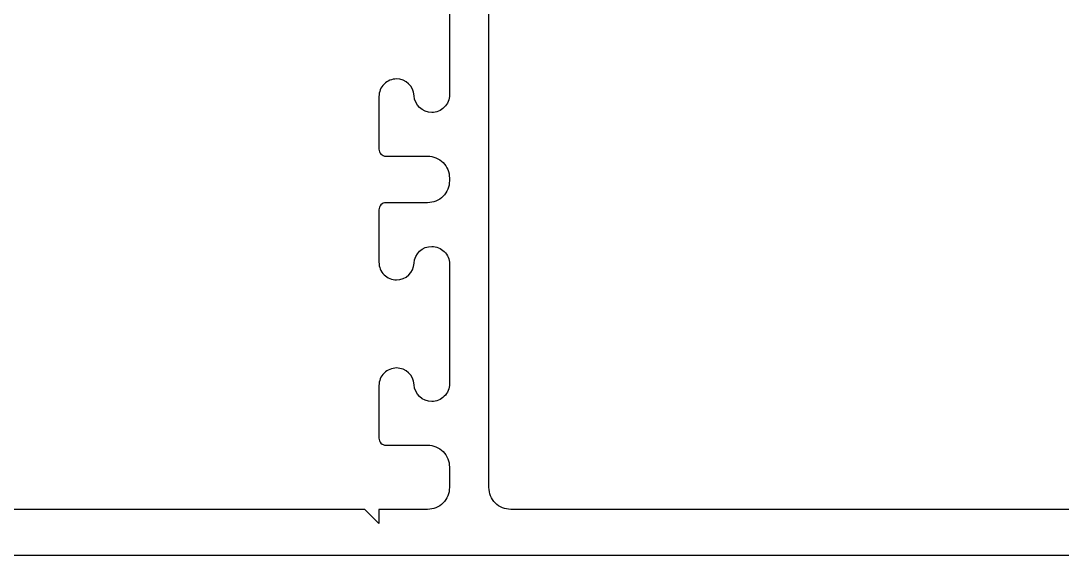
# Model space of a CAD drawing. Extents: x -26 to 91, y -47 to 75.
# Drawn here: x 5.834 to 7.311, y 65.765 to 66.523 of the extents above; entities that cross this region are included whole.
import ezdxf

# ---------------------------------------------------------------- set-up
doc = ezdxf.new("R2010")
doc.units = 0
doc.header["$MEASUREMENT"] = 0
doc.layers.get('0').update_dxf_attribs({"linetype": 'CONTINUOUS'})
doc.layers.add('FRAME', color=1, linetype='CONTINUOUS')

# ---------------------------------------------------------------- blocks, each defined once
blk = doc.blocks.new('3811 114 GLASS STOP')
for points in [[(2.8291, 0.735), (-0.0009, 0.735, 0.414214), (-0.0109, 0.725), (-0.0109, 0.01, 0.440011), (0, 0), (0.1383, 0.0121, -0.440011), (0.1491, 0.0021), (0.1491, -0.04), (0.115, -0.0742, 0.395486), (0.1141, -0.1015), (0.1701, -0.1652, 0.691708), (0.2051, -0.152), (0.2051, 0.0403, 0.440011), (0.1714, 0.0712), (0.05, 0.0606, -0.440011), (0.0391, 0.0706), (0.0391, 0.66, -0.414214), (0.0491, 0.67), (1.7771, 0.67, -0.414214), (1.8081, 0.639), (1.8081, -0.317, 0.414214), (1.8181, -0.327), (2.7806, -0.327, 0.414214)], [(1.8641, -0.088), (1.8641, 0.082, -0.414214), (1.8891, 0.107, -0.400364), (1.9142, 0.0832, 0.399638), (1.9391, 0.0595, 0.414214), (1.9641, 0.0845), (1.9641, 0.159, 0.414214), (1.9541, 0.169), (1.8951, 0.169, -0.414214), (1.8641, 0.2), (1.8641, 0.204, -0.414214), (1.8951, 0.235), (1.9541, 0.235, 0.414214), (1.9641, 0.245), (1.9641, 0.3195, 0.414214), (1.9391, 0.3445, 0.399638), (1.9142, 0.3207, -0.400364), (1.8891, 0.297, -0.414214), (1.8641, 0.322), (1.8641, 0.492, -0.414214), (1.8891, 0.517, -0.400364), (1.9142, 0.4932, 0.399638), (1.9391, 0.4695, 0.414214), (1.9641, 0.4945), (1.9641, 0.569, 0.414214), (1.9541, 0.579), (1.8951, 0.579, -0.414214), (1.8641, 0.61), (1.8641, 0.639, -0.414214), (1.8951, 0.67), (1.9641, 0.67), (1.9641, 0.69), (1.9841, 0.67), (2.6521, 0.67, -0.414214)]]:
    blk.add_lwpolyline(points, format="xyb")

msp = doc.modelspace()

# ---------------------------------------------------------------- block references
at = {"layer": 'FRAME', "rotation": 180}
msp.add_blockref('3811 114 GLASS STOP', (8.3057, 66.5002), dxfattribs=at)

doc.saveas('drawing.dxf')
